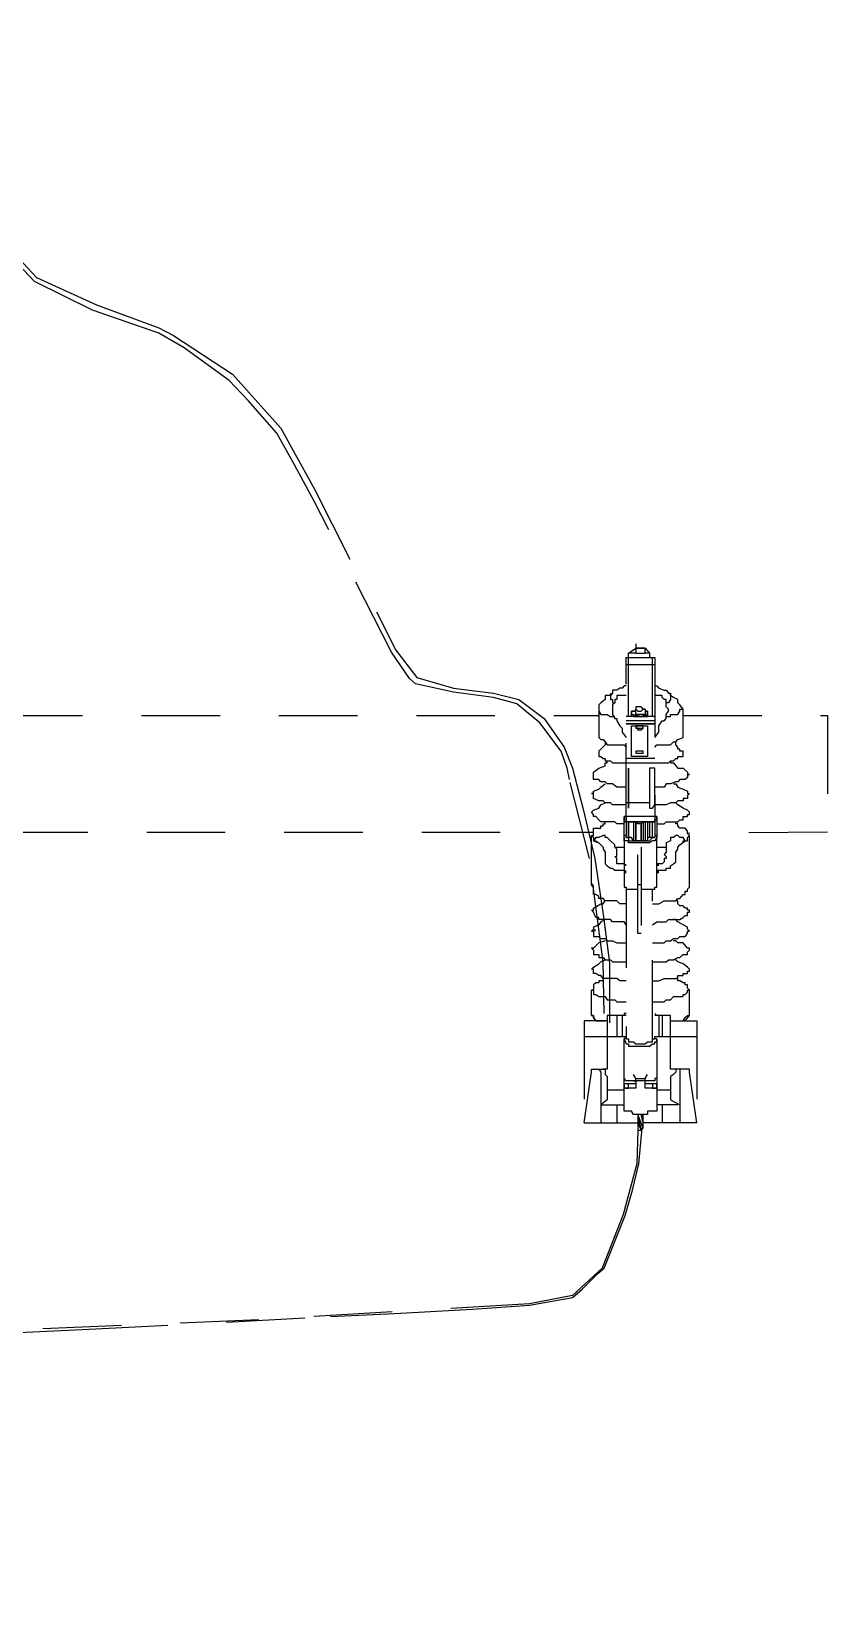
# Model space of a CAD drawing. Header units: metres. Extents: x 2999 to 3164, y 1641 to 1678.
# Drawn here: x 3132.092 to 3134.118, y 1666.698 to 1670.72 of the extents above; entities that cross this region are included whole.
import ezdxf

# ---------------------------------------------------------------- set-up
doc = ezdxf.new("R2010")
doc.units = ezdxf.units.M
doc.linetypes.add('CONTORNO_QUADRO_T', pattern=[0.35, 0.2, -0.15])
doc.layers.add('PDF29_Geometry', color=7, linetype='Continuous')
doc.layers.add('PDF29_Solid Fills', color=7, linetype='Continuous', true_color=0x939598)

msp = doc.modelspace()

# ---------------------------------------------------------------- linework, layer by layer
at = {"layer": 'PDF29_Geometry', "linetype": 'CONTORNO_QUADRO_T', "lineweight": 25}
for points in [[(3131.55, 1670.778), (3131.6975, 1670.5904), (3131.987, 1670.2204), (3132.1049, 1670.0945), (3132.2577, 1670.0248), (3132.4159, 1669.9658), (3132.4534, 1669.947), (3132.6035, 1669.8478), (3132.7268, 1669.7111), (3132.8126, 1669.5556), (3133.019, 1669.1455), (3133.0726, 1669.0758), (3133.1664, 1669.049), (3133.2683, 1669.0356), (3133.3326, 1669.0195), (3133.397, 1668.9713), (3133.4479, 1668.8989), (3133.4694, 1668.8453), (3133.4962, 1668.7407), (3133.5257, 1668.6147), (3133.5471, 1668.4727), (3133.5632, 1668.3494), (3133.5632, 1668.277), (3133.5632, 1668.1966)], [(3133.5498, 1668.2207), (3133.5471, 1668.352), (3133.5123, 1668.6147), (3133.4613, 1668.8158), (3133.456, 1668.8453), (3133.4399, 1668.8882), (3133.3863, 1668.9605), (3133.3273, 1669.0088), (3133.2683, 1669.0249), (3133.1664, 1669.0383), (3133.0699, 1669.0597), (3133.0539, 1669.0731), (3133.0083, 1669.1401), (3132.8126, 1669.5235), (3132.7617, 1669.6173), (3132.7161, 1669.6977), (3132.6437, 1669.7808), (3132.5955, 1669.8318), (3132.4802, 1669.9149), (3132.4159, 1669.9524), (3132.247, 1670.0114), (3132.0996, 1670.0837), (3131.9655, 1670.2258)], [(3133.6114, 1668.9766), (3133.6114, 1669.1267), (3133.6114, 1669.1375)], [(3133.6302, 1669.1616), (3133.6302, 1669.1375), (3133.6543, 1669.1375)], [(3133.6302, 1669.1509), (3133.6543, 1669.1509), (3133.6302, 1669.1509)], [(3133.665, 1669.1375), (3133.6543, 1669.1375), (3133.6543, 1669.1509), (3133.665, 1669.1375), (3133.665, 1669.1267)], [(3133.6061, 1668.722), (3133.6061, 1668.7086), (3133.6061, 1669.1267), (3133.6785, 1669.1267), (3133.6785, 1668.7086), (3133.6785, 1668.7139), (3133.6838, 1668.7139), (3133.6838, 1668.722), (3133.6785, 1668.722), (3133.6785, 1668.7086), (3133.6785, 1668.6737), (3133.6838, 1668.6737), (3133.6838, 1668.6684), (3133.6785, 1668.6603), (3133.6731, 1668.6603), (3133.665, 1668.6549), (3133.6114, 1668.6549), (3133.6114, 1668.6603), (3133.6061, 1668.6603), (3133.6007, 1668.6603), (3133.6007, 1668.6684), (3133.6007, 1668.6737), (3133.6007, 1668.722)], [(3133.6785, 1669.108), (3133.6061, 1669.108)], [(3133.6731, 1668.9766), (3133.6731, 1669.1267)], [(3133.5659, 1669.0356), (3133.5659, 1669.0302), (3133.5525, 1669.0302), (3133.5525, 1669.0195), (3133.5417, 1669.0115), (3133.5364, 1669.0061), (3133.5364, 1668.9954), (3133.5364, 1668.99), (3133.5417, 1668.982), (3133.5525, 1668.982), (3133.5578, 1668.982), (3133.5659, 1668.9766), (3133.5766, 1668.9766)], [(3133.6061, 1669.0544), (3133.6007, 1669.0544), (3133.5954, 1669.049), (3133.59, 1669.049), (3133.5819, 1669.0436), (3133.5766, 1669.0436), (3133.5712, 1669.0436), (3133.5712, 1669.0356), (3133.5659, 1669.0302), (3133.5659, 1669.0195), (3133.5712, 1669.0195), (3133.5712, 1669.0115), (3133.5766, 1669.0115)], [(3133.6061, 1669.0302), (3133.5954, 1669.0302), (3133.5819, 1669.0302), (3133.5819, 1669.0249), (3133.5819, 1669.0195), (3133.5766, 1669.0195), (3133.5766, 1669.0115), (3133.5712, 1669.0061), (3133.5712, 1668.982), (3133.5766, 1668.9713), (3133.5819, 1668.9713), (3133.5819, 1668.9659), (3133.59, 1668.9525), (3133.5954, 1668.9471), (3133.5954, 1668.9364), (3133.6061, 1668.923)], [(3133.6785, 1669.0544), (3133.6838, 1669.0544), (3133.6892, 1669.049), (3133.7026, 1669.0436), (3133.7079, 1669.0436), (3133.7133, 1669.0356), (3133.7187, 1669.0356), (3133.7187, 1669.0195), (3133.7133, 1669.0115), (3133.7079, 1669.0115)], [(3133.6785, 1668.8989), (3133.6838, 1668.9042), (3133.7079, 1668.9042), (3133.7133, 1668.9042), (3133.7187, 1668.9042), (3133.7267, 1668.9123), (3133.7321, 1668.9123), (3133.7374, 1668.9177), (3133.7508, 1668.923), (3133.7508, 1668.9284), (3133.7508, 1668.9954), (3133.7428, 1669.0061), (3133.7374, 1669.0115), (3133.7374, 1669.0195), (3133.7267, 1669.0249), (3133.7187, 1669.0302), (3133.7187, 1669.0356)], [(3133.6785, 1668.923), (3133.6892, 1668.9364), (3133.6892, 1668.9418), (3133.6892, 1668.9471), (3133.6892, 1668.9525), (3133.6972, 1668.9659), (3133.7026, 1668.9659), (3133.7079, 1668.9713), (3133.7079, 1668.982), (3133.7133, 1668.99), (3133.7133, 1668.9954), (3133.7079, 1669.0008), (3133.7079, 1669.0115), (3133.7079, 1669.0195), (3133.7026, 1669.0195), (3133.6972, 1669.0249), (3133.6972, 1669.0302), (3133.6892, 1669.0302), (3133.6785, 1669.0302)], [(3132.0218, 1668.9793), (3133.5364, 1668.9793)], [(3133.5364, 1668.9954), (3133.5364, 1668.9284), (3133.5364, 1668.923), (3133.5417, 1668.9177), (3133.5471, 1668.9177), (3133.5525, 1668.9123), (3133.5578, 1668.9042), (3133.5712, 1668.9042), (3133.5766, 1668.9042), (3133.6007, 1668.9042), (3133.6061, 1668.8989)], [(3133.6785, 1668.9766), (3133.6061, 1668.9766)], [(3133.6195, 1668.9766), (3133.6195, 1668.99), (3133.6302, 1668.99), (3133.6195, 1668.99), (3133.6195, 1668.982), (3133.6248, 1668.982), (3133.6248, 1668.9766), (3133.6597, 1668.9766), (3133.6597, 1668.982), (3133.6597, 1668.99), (3133.6543, 1668.99), (3133.6597, 1668.99), (3133.6597, 1668.9766)], [(3133.6597, 1668.982), (3133.6436, 1668.9766), (3133.6195, 1668.982)], [(3133.6543, 1668.9954), (3133.6543, 1668.982), (3133.6302, 1668.982), (3133.6302, 1668.9954)], [(3133.7079, 1668.9766), (3133.7187, 1668.9766), (3133.7187, 1668.982), (3133.7321, 1668.982), (3133.7374, 1668.982), (3133.7428, 1668.99), (3133.7428, 1668.9954), (3133.7508, 1668.9954)], [(3133.7508, 1668.9793), (3134.1181, 1668.9793), (3134.1181, 1668.6818), (3133.7616, 1668.6791)], [(3133.6785, 1668.9659), (3133.6061, 1668.9659)], [(3133.649, 1668.9471), (3133.6436, 1668.9418), (3133.6356, 1668.9418), (3133.6356, 1668.9471), (3133.6302, 1668.9471), (3133.649, 1668.9471), (3133.649, 1668.9525), (3133.6302, 1668.9525), (3133.6302, 1668.9471)], [(3133.5525, 1668.9123), (3133.5525, 1668.9042), (3133.5417, 1668.8935), (3133.5364, 1668.8882), (3133.5364, 1668.8828), (3133.5364, 1668.8748), (3133.5417, 1668.8748), (3133.5471, 1668.8694), (3133.5525, 1668.8694), (3133.5525, 1668.864), (3133.5659, 1668.864), (3133.5712, 1668.8587), (3133.5819, 1668.8587), (3133.59, 1668.8587), (3133.6061, 1668.8587), (3133.6785, 1668.8587), (3133.6892, 1668.8587), (3133.7026, 1668.8587), (3133.7133, 1668.8587), (3133.7187, 1668.864), (3133.7267, 1668.864), (3133.7321, 1668.8694), (3133.7374, 1668.8694), (3133.7374, 1668.8748), (3133.7428, 1668.8748), (3133.7508, 1668.8748), (3133.7508, 1668.8828), (3133.7508, 1668.8882), (3133.7428, 1668.8882), (3133.7428, 1668.8935), (3133.7374, 1668.8935), (3133.7374, 1668.8989), (3133.7321, 1668.9042), (3133.7321, 1668.9123)], [(3133.6061, 1668.797), (3133.5819, 1668.797), (3133.5712, 1668.8051), (3133.5578, 1668.8051), (3133.5525, 1668.8104), (3133.5417, 1668.8104), (3133.5364, 1668.8158), (3133.5283, 1668.8158), (3133.523, 1668.8158), (3133.523, 1668.8211), (3133.523, 1668.8346), (3133.5364, 1668.8453), (3133.5525, 1668.8506), (3133.5525, 1668.8587), (3133.5578, 1668.8587), (3133.5578, 1668.864)], [(3133.6785, 1668.8694), (3133.6061, 1668.8694)], [(3133.6597, 1668.8748), (3133.6195, 1668.8748)], [(3133.6302, 1668.8882), (3133.6302, 1668.8828), (3133.649, 1668.8828), (3133.649, 1668.8882)], [(3133.7187, 1668.864), (3133.7187, 1668.8587), (3133.7267, 1668.8587), (3133.7321, 1668.8506), (3133.7374, 1668.8453), (3133.7508, 1668.8453), (3133.7616, 1668.8346), (3133.7616, 1668.8292), (3133.7669, 1668.8292), (3133.7616, 1668.8292), (3133.7616, 1668.8211), (3133.7562, 1668.8158), (3133.7508, 1668.8158), (3133.7428, 1668.8158), (3133.7374, 1668.8104), (3133.7321, 1668.8104), (3133.7187, 1668.8051), (3133.7079, 1668.8051), (3133.7026, 1668.797), (3133.6785, 1668.797)], [(3133.6061, 1668.7515), (3133.6007, 1668.7515), (3133.5712, 1668.7515), (3133.5659, 1668.7568), (3133.5525, 1668.7568), (3133.5471, 1668.7622), (3133.5364, 1668.7622), (3133.523, 1668.7675), (3133.523, 1668.7809), (3133.5176, 1668.7809), (3133.523, 1668.7809), (3133.523, 1668.7863), (3133.5364, 1668.7917), (3133.5417, 1668.797), (3133.5525, 1668.8051)], [(3133.5525, 1668.8051), (3133.5525, 1668.8051)], [(3133.7267, 1668.8051), (3133.7321, 1668.8051), (3133.7374, 1668.797), (3133.7508, 1668.7917), (3133.7616, 1668.7863), (3133.7616, 1668.7809), (3133.7669, 1668.7809), (3133.7616, 1668.7756), (3133.7616, 1668.7675), (3133.7562, 1668.7675), (3133.7508, 1668.7675), (3133.7508, 1668.7622), (3133.7374, 1668.7622), (3133.7321, 1668.7568), (3133.7187, 1668.7568), (3133.7079, 1668.7515), (3133.6838, 1668.7515), (3133.6785, 1668.7515)], [(3133.6007, 1668.7032), (3133.5819, 1668.7032), (3133.5766, 1668.7086), (3133.5659, 1668.7086), (3133.5525, 1668.7086), (3133.5417, 1668.7086), (3133.5364, 1668.7139), (3133.5283, 1668.722), (3133.523, 1668.722), (3133.523, 1668.7273), (3133.5176, 1668.7327), (3133.523, 1668.738), (3133.5364, 1668.7434), (3133.5417, 1668.7515), (3133.5525, 1668.7568)], [(3133.5525, 1668.7568), (3133.5525, 1668.7568)], [(3133.665, 1668.7568), (3133.6114, 1668.7568), (3133.6061, 1668.7568)], [(3133.6785, 1668.7568), (3133.6785, 1668.7568)], [(3133.6838, 1668.7032), (3133.7026, 1668.7032), (3133.7079, 1668.7086), (3133.7187, 1668.7086), (3133.7267, 1668.7086), (3133.7374, 1668.7086), (3133.7428, 1668.7139), (3133.7508, 1668.7139), (3133.7508, 1668.722), (3133.7562, 1668.722), (3133.7616, 1668.722), (3133.7616, 1668.7273), (3133.7669, 1668.7273), (3133.7669, 1668.7327), (3133.7616, 1668.738), (3133.7508, 1668.7434), (3133.7374, 1668.7515), (3133.7321, 1668.7568), (3133.7267, 1668.7568)], [(3133.5364, 1668.6925), (3133.5417, 1668.6925), (3133.5417, 1668.6978), (3133.5471, 1668.6978), (3133.5471, 1668.7032), (3133.5525, 1668.7032), (3133.5525, 1668.7086)], [(3133.6785, 1668.722), (3133.6061, 1668.722), (3133.6007, 1668.722), (3133.6007, 1668.7139), (3133.6007, 1668.7086), (3133.6061, 1668.7086), (3133.6061, 1668.6737)], [(3133.6838, 1668.722), (3133.6838, 1668.6737), (3133.6785, 1668.6737), (3133.6785, 1668.6684), (3133.6597, 1668.6684), (3133.6597, 1668.6603), (3133.6248, 1668.6603), (3133.6195, 1668.6684), (3133.6061, 1668.6684), (3133.6061, 1668.6737), (3133.6007, 1668.6737)], [(3133.6061, 1668.7086), (3133.6785, 1668.7086), (3133.6061, 1668.7086)], [(3133.6731, 1668.6684), (3133.6731, 1668.7086), (3133.649, 1668.7086), (3133.6436, 1668.7032), (3133.6356, 1668.7032), (3133.6302, 1668.7086), (3133.6114, 1668.7086), (3133.6114, 1668.6684), (3133.6114, 1668.7086)], [(3133.6248, 1668.7086), (3133.6248, 1668.6603)], [(3133.6302, 1668.6603), (3133.6302, 1668.7086), (3133.6302, 1668.6603)], [(3133.6436, 1668.6603), (3133.6436, 1668.7032), (3133.6436, 1668.6603)], [(3133.649, 1668.7086), (3133.649, 1668.6603)], [(3133.6543, 1668.7086), (3133.6543, 1668.6603)], [(3133.6597, 1668.7086), (3133.6597, 1668.6603)], [(3133.665, 1668.7086), (3133.665, 1668.6684)], [(3133.6731, 1668.4995), (3133.6892, 1668.4995), (3133.7026, 1668.5075), (3133.7133, 1668.5075), (3133.7187, 1668.5075), (3133.7321, 1668.5075), (3133.7374, 1668.5129), (3133.7428, 1668.5129), (3133.7508, 1668.5236), (3133.7562, 1668.5236), (3133.7562, 1668.5316), (3133.7616, 1668.5316), (3133.7616, 1668.537), (3133.7669, 1668.5424), (3133.7669, 1668.5477), (3133.7669, 1668.6737), (3133.7616, 1668.6791), (3133.7616, 1668.6844), (3133.7562, 1668.6925), (3133.7508, 1668.6925), (3133.7428, 1668.6925), (3133.7374, 1668.6978), (3133.7374, 1668.7032), (3133.7321, 1668.7032), (3133.7321, 1668.7086)], [(3132.0352, 1668.6818), (3133.523, 1668.6818)], [(3133.6061, 1668.4995), (3133.59, 1668.4995), (3133.5819, 1668.5075), (3133.5659, 1668.5075), (3133.5525, 1668.5075), (3133.5471, 1668.5129), (3133.5364, 1668.5129), (3133.5364, 1668.5182), (3133.5283, 1668.5236), (3133.523, 1668.5236), (3133.523, 1668.5316), (3133.523, 1668.537), (3133.523, 1668.5424), (3133.5176, 1668.5477), (3133.5176, 1668.6737), (3133.523, 1668.6737), (3133.523, 1668.6844), (3133.523, 1668.6925), (3133.5283, 1668.6925), (3133.5417, 1668.6925)], [(3133.5176, 1668.6737), (3133.523, 1668.6684), (3133.523, 1668.6603), (3133.5364, 1668.6549)], [(3133.6007, 1668.6013), (3133.5819, 1668.6013), (3133.5819, 1668.6067), (3133.5819, 1668.6147), (3133.5766, 1668.6201), (3133.5819, 1668.6201), (3133.5819, 1668.6255), (3133.5819, 1668.6389), (3133.5766, 1668.6442), (3133.5766, 1668.6496), (3133.5659, 1668.6603), (3133.5578, 1668.6684), (3133.5525, 1668.6684), (3133.5525, 1668.6737), (3133.5471, 1668.6737), (3133.5364, 1668.6684), (3133.5283, 1668.6684), (3133.523, 1668.6603), (3133.5283, 1668.6603), (3133.5364, 1668.6549), (3133.5471, 1668.6442), (3133.5471, 1668.6389), (3133.5525, 1668.6308), (3133.5525, 1668.6201), (3133.5525, 1668.6067), (3133.5525, 1668.6013), (3133.5578, 1668.596), (3133.5659, 1668.5906), (3133.5712, 1668.5906), (3133.5766, 1668.5853), (3133.6007, 1668.5853)], [(3133.6007, 1668.6684), (3133.6007, 1668.5477), (3133.6007, 1668.5424), (3133.6061, 1668.5424), (3133.6061, 1668.537), (3133.6114, 1668.537), (3133.6195, 1668.537), (3133.6356, 1668.537)], [(3133.6061, 1668.6684), (3133.6114, 1668.6684), (3133.6114, 1668.6603), (3133.6248, 1668.6603), (3133.6302, 1668.6603), (3133.649, 1668.6603), (3133.6543, 1668.6603), (3133.665, 1668.6603), (3133.6731, 1668.6684), (3133.6785, 1668.6684)], [(3133.6061, 1668.6684), (3133.6061, 1668.6684)], [(3133.6436, 1668.537), (3133.6597, 1668.537), (3133.665, 1668.537), (3133.6785, 1668.537), (3133.6785, 1668.5424), (3133.6838, 1668.5424), (3133.6838, 1668.5477), (3133.6838, 1668.6684)], [(3133.6785, 1668.6684), (3133.6785, 1668.6684)], [(3133.6838, 1668.5853), (3133.7079, 1668.5853), (3133.7079, 1668.5906), (3133.7187, 1668.5906), (3133.7187, 1668.596), (3133.7267, 1668.6013), (3133.7321, 1668.6067), (3133.7321, 1668.6201), (3133.7321, 1668.6308), (3133.7374, 1668.6389), (3133.7374, 1668.6442), (3133.7428, 1668.6496), (3133.7562, 1668.6603), (3133.7508, 1668.6684), (3133.7428, 1668.6684), (3133.7374, 1668.6737), (3133.7321, 1668.6737), (3133.7267, 1668.6684), (3133.7187, 1668.6684), (3133.7187, 1668.6603), (3133.7079, 1668.6549), (3133.7079, 1668.6496), (3133.7079, 1668.6442), (3133.7079, 1668.6308), (3133.7026, 1668.6255), (3133.7079, 1668.6201), (3133.7079, 1668.6147), (3133.7026, 1668.6147), (3133.7026, 1668.6067), (3133.6972, 1668.6013), (3133.6892, 1668.6013), (3133.6838, 1668.6013)], [(3133.7508, 1668.6549), (3133.7508, 1668.6603), (3133.7562, 1668.6603), (3133.7616, 1668.6603), (3133.7616, 1668.6684), (3133.7669, 1668.6737)], [(3133.5766, 1668.6442), (3133.59, 1668.6442), (3133.6007, 1668.6442)], [(3133.6436, 1668.6442), (3133.6436, 1668.4244), (3133.6356, 1668.4244), (3133.6356, 1668.6442)], [(3133.6838, 1668.6442), (3133.6892, 1668.6442), (3133.7079, 1668.6442)], [(3133.5176, 1668.5477), (3133.523, 1668.5424)], [(3133.6061, 1668.537), (3133.6061, 1668.1563), (3133.6114, 1668.1563), (3133.6114, 1668.1483), (3133.6248, 1668.1483), (3133.6302, 1668.1429), (3133.6543, 1668.1429), (3133.6597, 1668.1483), (3133.6731, 1668.1483), (3133.6731, 1668.1563), (3133.6785, 1668.1563)], [(3133.6436, 1668.5477), (3133.6356, 1668.5477)], [(3133.6731, 1668.1563), (3133.6731, 1668.537)], [(3133.7669, 1668.5424), (3133.7669, 1668.5477)], [(3133.6061, 1668.4459), (3133.6007, 1668.4539), (3133.5712, 1668.4539), (3133.5659, 1668.4593), (3133.5525, 1668.4593), (3133.5471, 1668.4593), (3133.5364, 1668.4593), (3133.5364, 1668.4646), (3133.5283, 1668.4646), (3133.523, 1668.478), (3133.5176, 1668.4834), (3133.523, 1668.4834), (3133.523, 1668.4887), (3133.5417, 1668.4995), (3133.5471, 1668.4995), (3133.5525, 1668.5075)], [(3133.6731, 1668.4459), (3133.6838, 1668.4539), (3133.7079, 1668.4539), (3133.7133, 1668.4593), (3133.7267, 1668.4593), (3133.7374, 1668.4593), (3133.7428, 1668.4593), (3133.7508, 1668.4646), (3133.7562, 1668.47), (3133.7616, 1668.47), (3133.7616, 1668.478), (3133.7669, 1668.478), (3133.7669, 1668.4834), (3133.7616, 1668.4834), (3133.7616, 1668.4887), (3133.7562, 1668.4887), (3133.7508, 1668.4941), (3133.7428, 1668.4941), (3133.7374, 1668.4995), (3133.7374, 1668.5075), (3133.7321, 1668.5075)], [(3133.5525, 1668.4593), (3133.5417, 1668.4539), (3133.5364, 1668.4459), (3133.523, 1668.4405), (3133.523, 1668.4351), (3133.5176, 1668.4298), (3133.523, 1668.4298), (3133.523, 1668.4244), (3133.523, 1668.4164), (3133.5283, 1668.4164), (3133.5364, 1668.4164), (3133.5417, 1668.411), (3133.5525, 1668.411), (3133.5578, 1668.4056), (3133.5712, 1668.4056), (3133.5819, 1668.4003), (3133.6061, 1668.4003)], [(3133.6731, 1668.4003), (3133.7026, 1668.4003), (3133.7079, 1668.4056), (3133.7187, 1668.4056), (3133.7267, 1668.411), (3133.7374, 1668.411), (3133.7428, 1668.4164), (3133.7508, 1668.4164), (3133.7562, 1668.4164), (3133.7616, 1668.4244), (3133.7616, 1668.4298), (3133.7669, 1668.4298), (3133.7616, 1668.4351), (3133.7616, 1668.4405), (3133.7508, 1668.4459), (3133.7374, 1668.4539), (3133.7321, 1668.4593), (3133.7267, 1668.4593)], [(3133.5525, 1668.4056), (3133.5364, 1668.4003), (3133.523, 1668.3869)], [(3133.523, 1668.3815), (3133.523, 1668.3762), (3133.523, 1668.3708), (3133.5283, 1668.3708), (3133.5364, 1668.3708), (3133.5364, 1668.3628), (3133.5471, 1668.3628), (3133.5525, 1668.3574), (3133.5659, 1668.3574), (3133.5712, 1668.352), (3133.6007, 1668.352), (3133.6061, 1668.352)], [(3133.5525, 1668.4056), (3133.5525, 1668.4056)], [(3133.6731, 1668.352), (3133.6838, 1668.352), (3133.7079, 1668.352), (3133.7133, 1668.3574), (3133.7267, 1668.3574), (3133.7374, 1668.3628), (3133.7428, 1668.3628), (3133.7508, 1668.3708), (3133.7562, 1668.3708), (3133.7616, 1668.3708), (3133.7616, 1668.3762), (3133.7669, 1668.3815), (3133.7669, 1668.3869), (3133.7616, 1668.3869), (3133.7508, 1668.4003), (3133.7374, 1668.4003), (3133.7321, 1668.4056), (3133.7267, 1668.4056)], [(3133.6061, 1668.3038), (3133.59, 1668.3038), (3133.5819, 1668.3091), (3133.5659, 1668.3091), (3133.5578, 1668.3091), (3133.5471, 1668.3091), (3133.5417, 1668.3172), (3133.5364, 1668.3172), (3133.5283, 1668.3225), (3133.523, 1668.3225), (3133.523, 1668.3333), (3133.5176, 1668.3333), (3133.523, 1668.3386), (3133.5364, 1668.3467), (3133.5417, 1668.352), (3133.5525, 1668.3574)], [(3133.6731, 1668.3038), (3133.6892, 1668.3038), (3133.7026, 1668.3091), (3133.7133, 1668.3091), (3133.7187, 1668.3091), (3133.7374, 1668.3091), (3133.7374, 1668.3172), (3133.7508, 1668.3172), (3133.7508, 1668.3225), (3133.7562, 1668.3225), (3133.7616, 1668.3225), (3133.7616, 1668.3279), (3133.7669, 1668.3279), (3133.7669, 1668.3333), (3133.7616, 1668.3386), (3133.7508, 1668.3467), (3133.7374, 1668.352), (3133.7321, 1668.3574), (3133.7267, 1668.3574)], [(3133.5525, 1668.3091), (3133.5471, 1668.3091), (3133.5471, 1668.3038), (3133.5417, 1668.3038), (3133.5364, 1668.3038), (3133.5364, 1668.2984), (3133.5283, 1668.2984), (3133.523, 1668.2931), (3133.523, 1668.2797), (3133.5176, 1668.2797)], [(3133.7508, 1668.2019), (3133.7562, 1668.2019), (3133.7669, 1668.2153), (3133.7669, 1668.2797), (3133.7616, 1668.285), (3133.7616, 1668.2931), (3133.7562, 1668.2931), (3133.7562, 1668.2984), (3133.7508, 1668.2984), (3133.7428, 1668.3038), (3133.7374, 1668.3038), (3133.7374, 1668.3091), (3133.7321, 1668.3091)], [(3133.5176, 1668.2153), (3133.5176, 1668.2797), (3133.523, 1668.2797), (3133.523, 1668.2743), (3133.523, 1668.2689), (3133.5283, 1668.2689), (3133.5364, 1668.2636), (3133.5417, 1668.2636), (3133.5525, 1668.2636), (3133.5578, 1668.2555), (3133.5766, 1668.2555), (3133.5819, 1668.2502), (3133.6061, 1668.2502)], [(3133.6731, 1668.2502), (3133.7026, 1668.2502), (3133.7079, 1668.2555), (3133.7187, 1668.2555), (3133.7267, 1668.2636), (3133.7374, 1668.2636), (3133.7428, 1668.2636), (3133.7508, 1668.2636), (3133.7508, 1668.2689), (3133.7562, 1668.2689), (3133.7616, 1668.2743), (3133.7616, 1668.2797), (3133.7669, 1668.2797)], [(3133.5283, 1668.2019), (3133.523, 1668.21), (3133.523, 1668.2153), (3133.5176, 1668.2153), (3133.523, 1668.2153), (3133.523, 1668.21), (3133.5283, 1668.2019), (3133.5364, 1668.2019), (3133.5525, 1668.2019)], [(3133.6061, 1668.2153), (3133.5578, 1668.2153), (3133.5578, 1668.0786), (3133.5471, 1668.0786)], [(3133.5819, 1668.2153), (3133.5819, 1668.1617)], [(3133.5954, 1668.2153), (3133.5954, 1668.1617)], [(3133.6061, 1668.2207), (3133.6007, 1668.2207), (3133.6007, 1668.2153)], [(3133.6838, 1668.2153), (3133.6785, 1668.2207)], [(3133.7374, 1668.0786), (3133.7187, 1668.0786), (3133.7187, 1668.2153), (3133.6785, 1668.2153)], [(3133.6892, 1668.2153), (3133.6892, 1668.1617)], [(3133.6972, 1668.2153), (3133.6972, 1668.1617)], [(3133.7321, 1668.2019), (3133.7428, 1668.2019), (3133.7508, 1668.2019), (3133.7562, 1668.21), (3133.7616, 1668.2153), (3133.7669, 1668.2153)], [(3133.5578, 1668.2019), (3133.4988, 1668.2019), (3133.4988, 1667.9419), (3133.5176, 1668.0706), (3133.5176, 1668.0786), (3133.523, 1668.0786), (3133.5364, 1668.0786), (3133.5417, 1668.0706), (3133.5417, 1667.9419)], [(3133.7187, 1668.2019), (3133.7857, 1668.2019), (3133.7857, 1667.9419), (3133.649, 1667.9419), (3133.6436, 1667.9633), (3133.649, 1667.9526)], [(3133.4988, 1668.1617), (3133.6061, 1668.1617), (3133.6007, 1668.1563), (3133.6061, 1668.1429), (3133.6114, 1668.1429), (3133.6114, 1668.1376), (3133.665, 1668.1376), (3133.6731, 1668.1429), (3133.6785, 1668.1429), (3133.6785, 1668.1483), (3133.6838, 1668.1483), (3133.6838, 1668.1563), (3133.6785, 1668.1563), (3133.6785, 1668.1617), (3133.7857, 1668.1617)], [(3133.6838, 1668.1563), (3133.6838, 1667.9767), (3133.6838, 1667.9714), (3133.6785, 1667.9714), (3133.6597, 1667.9714), (3133.6597, 1667.9633), (3133.6248, 1667.9633), (3133.6195, 1667.9714), (3133.6061, 1667.9714), (3133.6007, 1667.9714), (3133.6007, 1667.9767), (3133.6007, 1668.1563)], [(3133.5283, 1668.0786), (3133.5417, 1668.0786), (3133.5471, 1668.0786), (3133.5525, 1668.0786), (3133.5525, 1668.0706), (3133.5525, 1668.0652), (3133.5578, 1668.0598), (3133.5578, 1668.0009), (3133.5417, 1667.9875), (3133.6007, 1667.9875)], [(3133.6838, 1668.0598), (3133.6838, 1668.0545), (3133.6785, 1668.0545), (3133.6785, 1668.0491), (3133.6731, 1668.0491), (3133.665, 1668.0491), (3133.6543, 1668.0491), (3133.6302, 1668.0491), (3133.6114, 1668.0491), (3133.6061, 1668.0491), (3133.6007, 1668.0545), (3133.6007, 1668.0598)], [(3133.6248, 1668.0491), (3133.6302, 1668.0491), (3133.6302, 1668.0545), (3133.6248, 1668.0652)], [(3133.6302, 1668.0545), (3133.6543, 1668.0545)], [(3133.6597, 1668.0491), (3133.6543, 1668.0491), (3133.6543, 1668.0545), (3133.6597, 1668.0652)], [(3133.7508, 1668.0786), (3133.7374, 1668.0786), (3133.7321, 1668.0786), (3133.7321, 1668.0706), (3133.7267, 1668.0652), (3133.7187, 1668.0598), (3133.7187, 1668.0009), (3133.7428, 1667.9875)], [(3133.7857, 1667.9419), (3133.7669, 1668.0706), (3133.7669, 1668.0786), (3133.7616, 1668.0786), (3133.7508, 1668.0786), (3133.7428, 1668.0786), (3133.7428, 1668.0706), (3133.7428, 1667.9419)], [(3133.6007, 1668.025), (3133.5578, 1668.025)], [(3133.6302, 1668.0491), (3133.6302, 1668.0304), (3133.6007, 1668.0304)], [(3133.6302, 1668.0411), (3133.6007, 1668.0411)], [(3133.6838, 1668.0304), (3133.6543, 1668.0304), (3133.6543, 1668.0491)], [(3133.6838, 1668.0411), (3133.6543, 1668.0411)], [(3133.7187, 1668.025), (3133.6838, 1668.025)], [(3133.5819, 1667.9875), (3133.5819, 1667.9419)], [(3133.7374, 1667.9875), (3133.6838, 1667.9875)], [(3133.6972, 1667.9875), (3133.6972, 1667.9419)], [(3133.4988, 1667.9419), (3133.6356, 1667.9419), (3133.6436, 1667.9231)], [(3133.649, 1667.9285), (3133.6356, 1667.9633), (3133.6356, 1667.9285), (3133.6356, 1667.9231), (3133.6436, 1667.9231), (3133.6436, 1667.9285), (3133.649, 1667.9285), (3133.649, 1667.9633)], [(3133.6356, 1667.958), (3133.6436, 1667.9231), (3133.6356, 1667.9526)], [(3133.6356, 1667.9231), (3133.6329, 1667.8374), (3133.598, 1667.7087), (3133.5444, 1667.572), (3133.4694, 1667.5023), (3133.3595, 1667.4808), (3132.6705, 1667.4406), (3132.0272, 1667.4138), (3131.7243, 1667.3816), (3131.4723, 1667.32), (3131.2149, 1667.2583), (3131.1265, 1667.2369), (3130.9737, 1667.1833), (3130.9093, 1667.1591), (3130.8504, 1667.1109), (3130.8209, 1667.0707), (3130.7753, 1666.9903), (3130.7592, 1666.9474), (3130.7458, 1666.9098), (3130.7351, 1666.8723), (3130.7217, 1666.8267), (3130.7163, 1666.7865), (3130.6976, 1666.6981)], [(3132.0593, 1667.4084), (3132.2389, 1667.4165), (3132.8528, 1667.4487), (3133.0163, 1667.4567), (3133.2147, 1667.4674), (3133.3595, 1667.4781), (3133.4694, 1667.4969), (3133.4935, 1667.5184), (3133.5337, 1667.5586), (3133.5498, 1667.572), (3133.6034, 1667.706), (3133.6222, 1667.7703), (3133.6382, 1667.8374), (3133.6463, 1667.9285)]]:
    msp.add_lwpolyline(points, dxfattribs=at)
for points in [[(3133.6302, 1669.1375), (3133.6114, 1669.1375), (3133.6302, 1669.1509)], [(3133.6543, 1668.9954), (3133.649, 1668.9954), (3133.6436, 1669.0008), (3133.6302, 1669.0008), (3133.6302, 1668.9954), (3133.6356, 1668.99), (3133.6436, 1668.99), (3133.649, 1668.9954)], [(3133.6061, 1668.9579), (3133.6785, 1668.9579)], [(3133.6195, 1668.9525), (3133.6597, 1668.9525), (3133.6597, 1668.8748), (3133.6195, 1668.8748)], [(3133.649, 1668.8882), (3133.6302, 1668.8882), (3133.6302, 1668.8828), (3133.649, 1668.8828)], [(3133.6114, 1668.8453), (3133.6114, 1668.7515), (3133.6114, 1668.7434), (3133.6114, 1668.7515)], [(3133.6785, 1668.8453), (3133.6731, 1668.8453), (3133.665, 1668.8453), (3133.665, 1668.7515), (3133.665, 1668.7434), (3133.6731, 1668.7434), (3133.6785, 1668.7515)], [(3133.523, 1668.3815), (3133.5176, 1668.3869), (3133.523, 1668.3869), (3133.5176, 1668.3869)], [(3133.6114, 1668.0357), (3133.6114, 1668.0411), (3133.6007, 1668.0411), (3133.6007, 1668.0357), (3133.6007, 1668.0304), (3133.6061, 1668.0304), (3133.6114, 1668.0304)], [(3133.6838, 1668.0357), (3133.6838, 1668.0411), (3133.6731, 1668.0411), (3133.6731, 1668.0304), (3133.6785, 1668.0304), (3133.6838, 1668.0304)]]:
    msp.add_lwpolyline(points, close=True, dxfattribs=at)
at = {"layer": 'PDF29_Solid Fills', "color": 7, "linetype": 'CONTORNO_QUADRO_T', "transparency": 33554559}
for points in [[(3133.6061, 1668.6013), (3133.6007, 1668.6013), (3133.6061, 1668.596)], [(3133.6007, 1668.6013), (3133.6061, 1668.596), (3133.6007, 1668.596)], [(3133.6061, 1668.5853), (3133.6007, 1668.5853), (3133.6061, 1668.5772)], [(3133.6007, 1668.5853), (3133.6061, 1668.5772), (3133.6007, 1668.5772)], [(3133.6892, 1668.6013), (3133.6838, 1668.6013), (3133.6892, 1668.596)], [(3133.6838, 1668.6013), (3133.6892, 1668.596), (3133.6838, 1668.596)], [(3133.6892, 1668.5853), (3133.6838, 1668.5853), (3133.6892, 1668.5772)], [(3133.6838, 1668.5853), (3133.6892, 1668.5772), (3133.6838, 1668.5772)], [(3133.5283, 1668.4351), (3133.523, 1668.4351), (3133.5283, 1668.4298)], [(3133.523, 1668.4351), (3133.5283, 1668.4298), (3133.523, 1668.4298)]]:
    msp.add_solid(points, dxfattribs=at)

doc.saveas('drawing.dxf')
